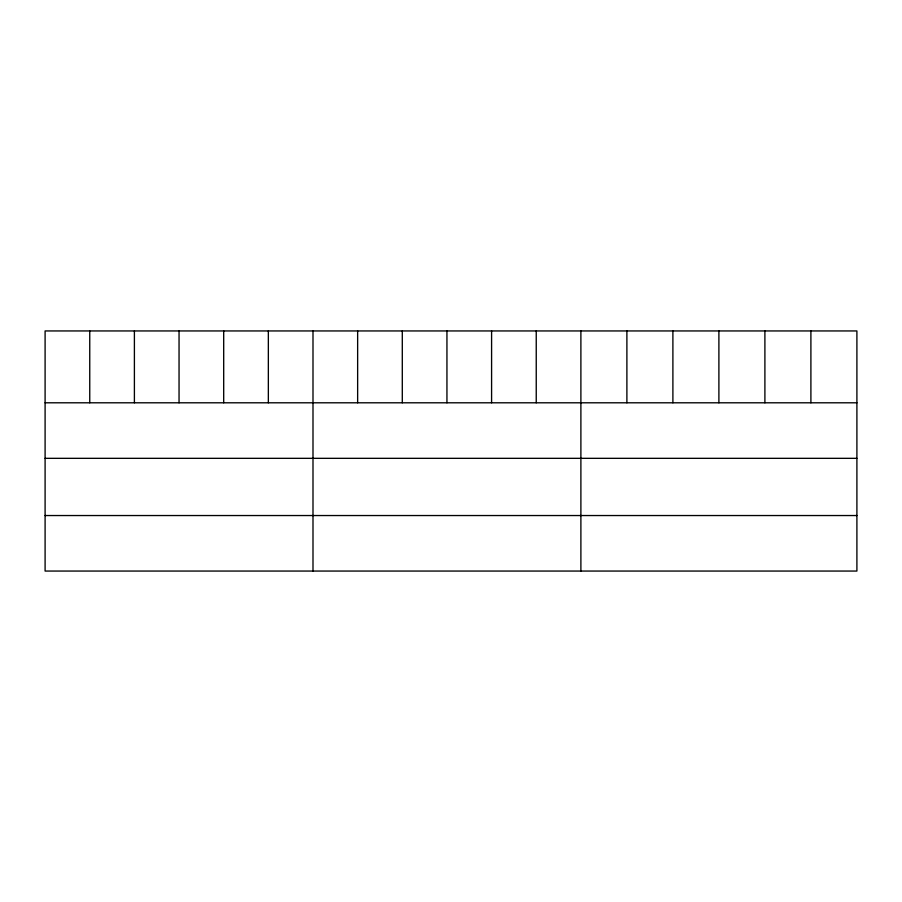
<?xml version="1.0" encoding="UTF-8"?>
<svg xmlns="http://www.w3.org/2000/svg" width="902" height="902" viewBox="0 0 902 902"><rect width="100%" height="100%" fill="white"/><g stroke="black" fill="none" stroke-linecap="round" stroke-linejoin="round"><path stroke-width="1.35" d="M856.9 402.799L856.9 571.056L45.1 571.056L45.1 330.944L856.9 330.944L856.9 402.799L45.1 402.799M45.1 458.329L856.9 458.329M45.1 515.538L856.9 515.538M810.898 330.944L810.898 402.799M764.896 330.944L764.896 402.799M718.894 330.944L718.894 402.799M672.892 330.944L672.892 402.799M626.89 330.944L626.89 402.799M580.888 330.944L580.888 571.056M536.239 330.944L536.239 402.799M491.59 330.944L491.59 402.799M446.941 330.944L446.941 402.799M402.292 330.944L402.292 402.799M357.643 330.944L357.643 402.799M312.994 330.944L312.994 571.056M268.345 330.944L268.345 402.799M223.696 330.944L223.696 402.799M179.047 330.944L179.047 402.799M134.398 330.944L134.398 402.799M89.749 330.944L89.749 402.799"/></g></svg>
